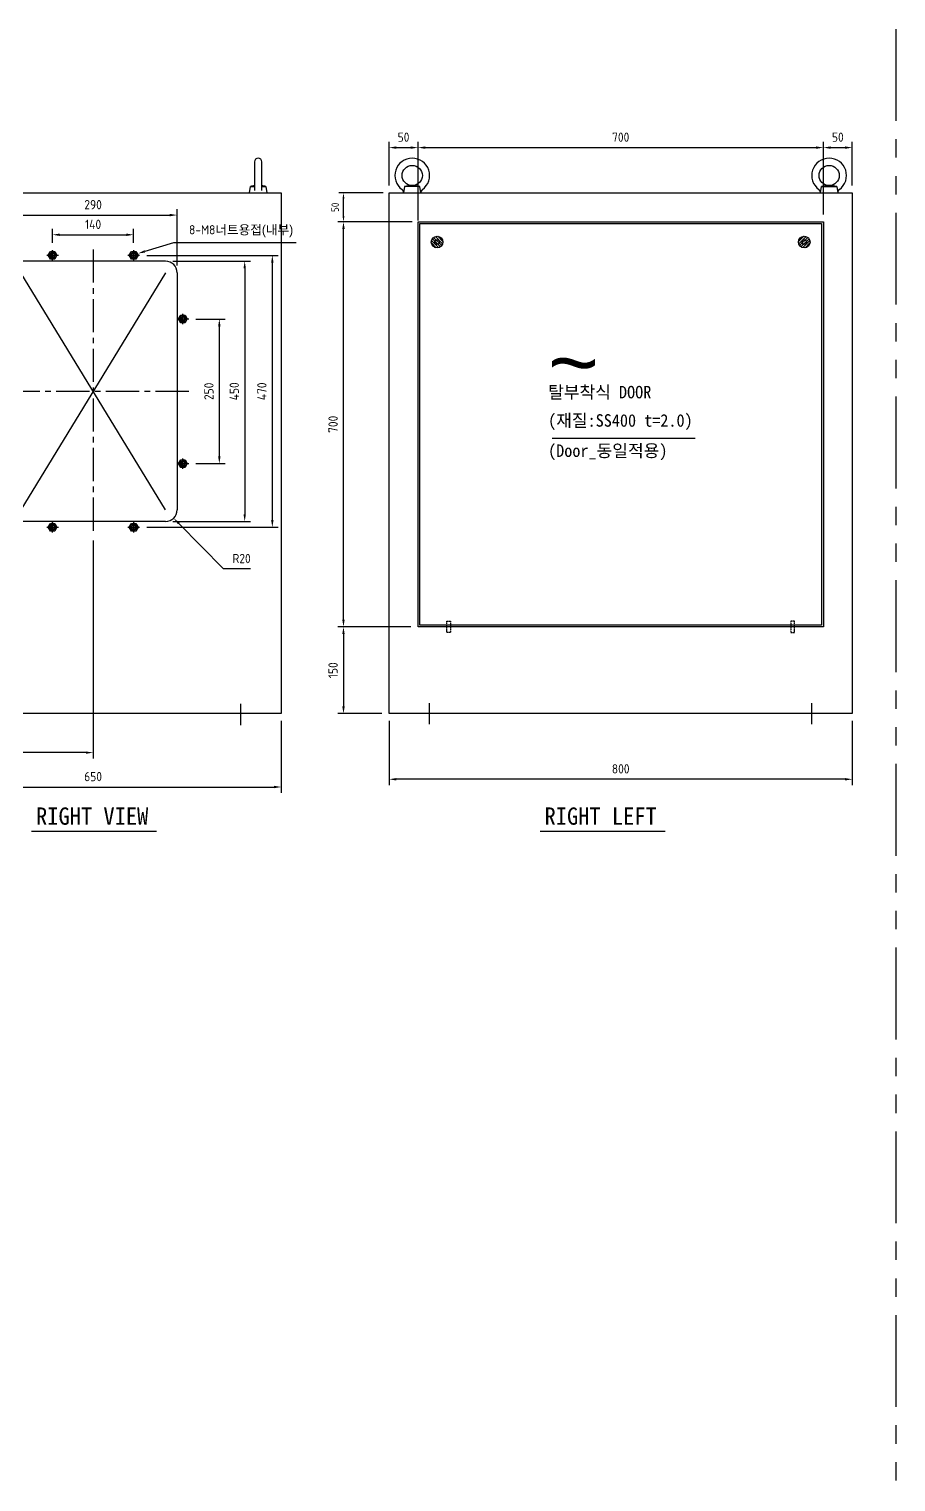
# Model space of a CAD drawing. Header units: millimetres. Extents: x 24815 to 37207, y -9299 to 5469.
# Drawn here: x 28806 to 30303, y 839 to 3349 of the extents above; entities that cross this region are included whole.
import ezdxf
from ezdxf.enums import TextEntityAlignment as Align

# ---------------------------------------------------------------- set-up
doc = ezdxf.new("R2010")
doc.units = ezdxf.units.MM
for name, pattern in [('CENTER', [50.8, 31.75, -6.35, 6.35, -6.35]), ('CENTER2', [28.575, 19.05, -3.175, 3.175, -3.175]), ('CENTERX2', [101.6, 63.5, -12.7, 12.7, -12.7]), ('HIDDENX2', [19.05, 12.7, -6.35]), ('PHANTOM', [2.5, 1.25, -0.25, 0.25, -0.25, 0.25, -0.25]), ('PHANTOM2', [31.75, 15.875, -3.175, 3.175, -3.175, 3.175, -3.175])]:
    doc.linetypes.add(name, pattern=pattern)
doc.layers.add('CENTER', color=1, linetype='CENTER')
doc.layers.add('THIN', color=3, linetype='Continuous')
doc.styles.add('arial_ttf', font='arial.ttf')
doc.styles.add('HAN', font='')
doc.styles.get("Standard").update_dxf_attribs({"font": 'ISOCP.SHX', "bigfont": 'WHGTXT.SHX'})
doc.styles.get('HAN').set_extended_font_data('GulimChe')
doc.dimstyles.new('PS-4', dxfattribs={"dimscale": 4, "dimtxt": 3.2, "dimasz": 2.5, "dimexe": 2, "dimexo": 2.5, "dimgap": 2, "dimtad": 1, "dimtoh": 1, "dimrnd": 0.05, "dimzin": 12, "dimdsep": 46, "dimtxsty": 'Standard', "dimcen": 0, "dimclrt": 2, "dimazin": 3, "dimtfac": 1, "dimtofl": 0, "dimtmove": 0, "dimatfit": 3, "dimfxl": 0, "dimtolj": 1, "dimtzin": 0, "dimarcsym": 0})
doc.dimstyles.new('PS-5', dxfattribs={"dimscale": 5, "dimtxt": 3.2, "dimasz": 2.5, "dimexe": 2, "dimexo": 2.5, "dimgap": 2, "dimtad": 1, "dimtoh": 1, "dimrnd": 0.05, "dimzin": 12, "dimdsep": 46, "dimtxsty": 'Standard', "dimcen": 0, "dimclrt": 2, "dimazin": 3, "dimtfac": 1, "dimtofl": 0, "dimtmove": 0, "dimatfit": 3, "dimfxl": 0, "dimtolj": 1, "dimtzin": 0, "dimarcsym": 0})

# ---------------------------------------------------------------- blocks, each defined once
blk = doc.blocks.new('TTYU')
at = {"color": 2, "linetype": 'HIDDENX2'}
blk.add_lwpolyline([(-49709.5, 19626), (-49702, 19626), (-49698.3, 19632.5), (-49702, 19639), (-49709.5, 19639), (-49713.3, 19632.5), (-49709.5, 19626)], dxfattribs=at)
blk.add_circle((-49705.8, 19632.5), 6.5, dxfattribs=at)
blk.add_circle((-49705.8, 19632.5), 3.32)
at = {"layer": 'CENTER'}
for p, q in [((-49705.8, 19641.5), (-49705.8, 19623.5)), ((-49715.8, 19632.5), (-49695.8, 19632.5))]:
    blk.add_line(p, q, dxfattribs=at)
at = {"layer": 'THIN'}
blk.add_arc((-49705.8, 19632.5), 4, 255, 195, dxfattribs=at)
blk = doc.blocks.new('ASERFAWEW')
at = {"color": 1, "linetype": 'CENTER2', "ltscale": 3}
for p, q in [((-1459.4, -8335.7), (-1459.4, -8825.7)), ((-1294.4, -8580.7), (-1624.4, -8580.7))]:
    blk.add_line(p, q, dxfattribs=at)
at = {"color": 3}
for p, q in [((-1334.4, -8355.7), (-1584.4, -8355.7)), ((-1604.4, -8375.7), (-1604.4, -8785.7)), ((-1314.4, -8375.7), (-1314.4, -8785.7)), ((-1334.4, -8805.7), (-1584.4, -8805.7))]:
    blk.add_line(p, q, dxfattribs=at)
for p, q in [((-1334.4, -8785.7), (-1584.4, -8375.7)), ((-1334.4, -8375.7), (-1584.4, -8785.7))]:
    blk.add_line(p, q)
for centre in [(-1529.4, -8345.7), (-1389.4, -8345.7), (-1614.4, -8455.7), (-1304.4, -8455.7), (-1614.4, -8705.7), (-1304.4, -8705.7), (-1529.4, -8815.7), (-1389.4, -8815.7)]:
    blk.add_circle(centre, 5, dxfattribs=at)
for centre, start, end in [((-1584.4, -8375.7), 90, 180), ((-1334.4, -8375.7), 0, 90), ((-1584.4, -8785.7), 180, 270), ((-1334.4, -8785.7), 270, 0)]:
    blk.add_arc(centre, 20, start, end, dxfattribs=at)
at = {"xscale": -1, "rotation": 180}
for p in [(48176.4, 11286.9), (48316.4, 11286.9), (48091.4, 11176.9), (48401.4, 11176.9), (48091.4, 10926.9), (48401.4, 10926.9), (48176.4, 10816.9), (48316.4, 10816.9)]:
    blk.add_blockref('TTYU', p, dxfattribs=at)
blk = doc.blocks.new('*D291')
at = {"color": 0, "lineweight": -2}
for p, q in [((28916.9, 2465.8), (28916.9, 2089)), ((28591.9, 2153.8), (28591.9, 2089)), ((28904.4, 2099), (28604.4, 2099))]:
    blk.add_line(p, q, dxfattribs=at)
at = {"color": 0}
for points in [[(28604.4, 2101), (28604.4, 2096.9), (28591.9, 2099)], [(28904.4, 2101), (28904.4, 2096.9), (28916.9, 2099)]]:
    blk.add_solid(points, dxfattribs=at)
at = {"layer": 'Defpoints', "color": 0}
for p in [(28916.9, 2478.3), (28591.9, 2166.3), (28591.9, 2099)]:
    blk.add_point(p, dxfattribs=at)
at = {"color": 2, "insert": (28754.4, 2117), "char_height": 16, "attachment_point": 5}
blk.add_mtext('\\A1;325', dxfattribs=at)
blk = doc.blocks.new('*D292')
at = {"color": 0, "lineweight": -2}
for p, q in [((28591.9, 2153.8), (28591.9, 2029.5)), ((29241.9, 2153.8), (29241.9, 2029.5)), ((28604.4, 2039.5), (29229.4, 2039.5))]:
    blk.add_line(p, q, dxfattribs=at)
at = {"color": 0}
for points in [[(28604.4, 2041.6), (28604.4, 2037.4), (28591.9, 2039.5)], [(29229.4, 2041.6), (29229.4, 2037.4), (29241.9, 2039.5)]]:
    blk.add_solid(points, dxfattribs=at)
at = {"layer": 'Defpoints', "color": 0}
for p in [(28591.9, 2166.3), (29241.9, 2166.3), (29241.9, 2039.5)]:
    blk.add_point(p, dxfattribs=at)
at = {"color": 2, "insert": (28916.9, 2057.5), "char_height": 16, "attachment_point": 5}
blk.add_mtext('\\A1;650', dxfattribs=at)
blk = doc.blocks.new('*D294')
at = {"color": 0, "lineweight": -2}
for p, q in [((28846.9, 2979.8), (28846.9, 3003.9)), ((28859.4, 2993.9), (28974.4, 2993.9)), ((28986.9, 2979.8), (28986.9, 3003.9))]:
    blk.add_line(p, q, dxfattribs=at)
at = {"color": 0}
for points in [[(28859.4, 2996), (28859.4, 2991.8), (28846.9, 2993.9)], [(28974.4, 2996), (28974.4, 2991.8), (28986.9, 2993.9)]]:
    blk.add_solid(points, dxfattribs=at)
at = {"layer": 'Defpoints', "color": 0}
for p in [(28986.9, 2993.9), (28846.9, 2967.3), (28986.9, 2967.3)]:
    blk.add_point(p, dxfattribs=at)
at = {"color": 2, "insert": (28916.9, 3011.9), "char_height": 16, "attachment_point": 5}
blk.add_mtext('\\A1;140', dxfattribs=at)
blk = doc.blocks.new('*D295')
at = {"color": 0, "lineweight": -2}
for p, q in [((28771.9, 2940.8), (28771.9, 3037.9)), ((28784.4, 3027.9), (29049.4, 3027.9)), ((29061.9, 2940.8), (29061.9, 3037.9))]:
    blk.add_line(p, q, dxfattribs=at)
at = {"color": 0}
for points in [[(28784.4, 3030), (28784.4, 3025.8), (28771.9, 3027.9)], [(29049.4, 3030), (29049.4, 3025.8), (29061.9, 3027.9)]]:
    blk.add_solid(points, dxfattribs=at)
at = {"layer": 'Defpoints', "color": 0}
for p in [(29061.9, 3027.9), (28771.9, 2928.3), (29061.9, 2928.3)]:
    blk.add_point(p, dxfattribs=at)
at = {"color": 2, "insert": (28916.9, 3045.9), "char_height": 16, "attachment_point": 5}
blk.add_mtext('\\A1;290', dxfattribs=at)
blk = doc.blocks.new('*D296')
at = {"color": 0, "lineweight": -2}
for p, q in [((29094.5, 2848.3), (29144.9, 2848.3)), ((29134.9, 2835.8), (29134.9, 2610.8)), ((29094.5, 2598.3), (29144.9, 2598.3))]:
    blk.add_line(p, q, dxfattribs=at)
at = {"color": 0}
for points in [[(29132.8, 2835.8), (29137, 2835.8), (29134.9, 2848.3)], [(29132.8, 2610.8), (29137, 2610.8), (29134.9, 2598.3)]]:
    blk.add_solid(points, dxfattribs=at)
at = {"layer": 'Defpoints', "color": 0}
for p in [(29082, 2848.3), (29082, 2598.3), (29134.9, 2598.3)]:
    blk.add_point(p, dxfattribs=at)
at = {"color": 2, "insert": (29116.9, 2723.3), "char_height": 16, "attachment_point": 5, "rotation": 90}
blk.add_mtext('\\A1;250', dxfattribs=at)
blk = doc.blocks.new('*D297')
at = {"color": 0, "lineweight": -2}
for p, q in [((29054.4, 2948.3), (29188.7, 2948.3)), ((29178.7, 2935.8), (29178.7, 2510.8)), ((29054.4, 2498.3), (29188.7, 2498.3))]:
    blk.add_line(p, q, dxfattribs=at)
at = {"color": 0}
for points in [[(29176.6, 2935.8), (29180.7, 2935.8), (29178.7, 2948.3)], [(29176.6, 2510.8), (29180.7, 2510.8), (29178.7, 2498.3)]]:
    blk.add_solid(points, dxfattribs=at)
at = {"layer": 'Defpoints', "color": 0}
for p in [(29041.9, 2948.3), (29041.9, 2498.3), (29178.7, 2498.3)]:
    blk.add_point(p, dxfattribs=at)
at = {"color": 2, "insert": (29160.7, 2723.3), "char_height": 16, "attachment_point": 5, "rotation": 90}
blk.add_mtext('\\A1;450', dxfattribs=at)
blk = doc.blocks.new('*D298')
at = {"color": 0, "lineweight": -2}
for p, q in [((29009.5, 2958.3), (29236.4, 2958.3)), ((29226.4, 2945.8), (29226.4, 2500.8)), ((29009.5, 2488.3), (29236.4, 2488.3))]:
    blk.add_line(p, q, dxfattribs=at)
at = {"color": 0}
for points in [[(29224.3, 2945.8), (29228.5, 2945.8), (29226.4, 2958.3)], [(29224.3, 2500.8), (29228.5, 2500.8), (29226.4, 2488.3)]]:
    blk.add_solid(points, dxfattribs=at)
at = {"layer": 'Defpoints', "color": 0}
for p in [(28997, 2958.3), (28997, 2488.3), (29226.4, 2488.3)]:
    blk.add_point(p, dxfattribs=at)
at = {"color": 2, "insert": (29208.4, 2723.3), "char_height": 16, "attachment_point": 5, "rotation": 90}
blk.add_mtext('\\A1;470', dxfattribs=at)
blk = doc.blocks.new('*D299')
at = {"color": 0, "lineweight": -2}
for p, q in [((29142.3, 2416.3), (29064.7, 2495.1)), ((29188.5, 2416.3), (29142.3, 2416.3))]:
    blk.add_line(p, q, dxfattribs=at)
at = {"color": 0}
blk.add_solid([(29066.2, 2496.6), (29063.3, 2493.7), (29056, 2504)], dxfattribs=at)
at = {"layer": 'Defpoints', "color": 0}
for p in [(29041.9, 2518.3), (29056, 2504)]:
    blk.add_point(p, dxfattribs=at)
at = {"color": 2, "insert": (29173.3, 2434.3), "char_height": 16, "attachment_point": 5}
blk.add_mtext('\\A1;R20', dxfattribs=at)
blk = doc.blocks.new('*D300')
at = {"color": 0, "lineweight": -2}
for p, q in [((29055.7, 2980), (29006.2, 2965.1)), ((29267.8, 2980), (29055.7, 2980))]:
    blk.add_line(p, q, dxfattribs=at)
at = {"color": 0}
blk.add_solid([(29005.6, 2967.1), (29006.8, 2963.1), (28994.2, 2961.5)], dxfattribs=at)
at = {"layer": 'Defpoints', "color": 0}
for p in [(28986.5, 2959.2), (28994.2, 2961.5)]:
    blk.add_point(p, dxfattribs=at)
at = {"color": 2, "insert": (29172.5, 3000.1), "char_height": 16, "attachment_point": 5}
blk.add_mtext('\\A1;8-M8{\\fGulim|b0|i0|c129|p50;너트용접(내부)}', dxfattribs=at)
blk = doc.blocks.new('cw34etrc4se4t')
at = {"color": 6, "linetype": 'PHANTOM', "ltscale": 0.25}
for p, q in [((101307.6, -16774.6), (101307.6, -16794.6)), ((101313.6, -16774.6), (101307.6, -16774.6)), ((101307.6, -16794.6), (101313.6, -16794.6)), ((101313.6, -16794.6), (101313.6, -16774.6))]:
    blk.add_line(p, q, dxfattribs=at)
blk = doc.blocks.new('*D301')
at = {"color": 0, "lineweight": -2}
for p, q in [((29465.5, 2316.3), (29339.3, 2316.3)), ((29349.3, 2303.8), (29349.3, 2178.8)), ((29415.5, 2166.3), (29339.3, 2166.3))]:
    blk.add_line(p, q, dxfattribs=at)
at = {"color": 0}
for points in [[(29347.2, 2303.8), (29351.4, 2303.8), (29349.3, 2316.3)], [(29347.2, 2178.8), (29351.4, 2178.8), (29349.3, 2166.3)]]:
    blk.add_solid(points, dxfattribs=at)
at = {"layer": 'Defpoints', "color": 0}
for p in [(29478, 2316.3), (29349.3, 2166.3), (29428, 2166.3)]:
    blk.add_point(p, dxfattribs=at)
at = {"color": 2, "insert": (29331.3, 2241.3), "char_height": 16, "attachment_point": 5, "rotation": 90}
blk.add_mtext('\\A1;150', dxfattribs=at)
blk = doc.blocks.new('*D302')
at = {"color": 0, "lineweight": -2}
for p, q in [((29465.5, 3016.3), (29339.3, 3016.3)), ((29349.3, 2328.8), (29349.3, 3003.8)), ((29465.5, 2316.3), (29339.3, 2316.3))]:
    blk.add_line(p, q, dxfattribs=at)
at = {"color": 0}
for points in [[(29347.2, 3003.8), (29351.4, 3003.8), (29349.3, 3016.3)], [(29347.2, 2328.8), (29351.4, 2328.8), (29349.3, 2316.3)]]:
    blk.add_solid(points, dxfattribs=at)
at = {"layer": 'Defpoints', "color": 0}
for p in [(29349.3, 3016.3), (29478, 3016.3), (29478, 2316.3)]:
    blk.add_point(p, dxfattribs=at)
at = {"color": 2, "insert": (29331.3, 2666.3), "char_height": 16, "attachment_point": 5, "rotation": 90}
blk.add_mtext('\\A1;700', dxfattribs=at)
blk = doc.blocks.new('*D303')
at = {"color": 0, "lineweight": -2}
for p, q in [((29418, 3066.3), (29341.3, 3066.3)), ((29349.3, 3026.3), (29349.3, 3056.3)), ((29468, 3016.3), (29341.3, 3016.3))]:
    blk.add_line(p, q, dxfattribs=at)
at = {"color": 0}
for points in [[(29347.6, 3056.3), (29351, 3056.3), (29349.3, 3066.3)], [(29347.6, 3026.3), (29351, 3026.3), (29349.3, 3016.3)]]:
    blk.add_solid(points, dxfattribs=at)
at = {"layer": 'Defpoints', "color": 0}
for p in [(29349.3, 3066.3), (29428, 3066.3), (29478, 3016.3)]:
    blk.add_point(p, dxfattribs=at)
at = {"color": 2, "insert": (29334.9, 3041.3), "char_height": 12.8, "attachment_point": 5, "rotation": 90}
blk.add_mtext('\\A1;50', dxfattribs=at)
blk = doc.blocks.new('*D304')
at = {"color": 0, "lineweight": -2}
for p, q in [((29428, 3078.8), (29428, 3154.5)), ((29440.5, 3144.5), (29465.5, 3144.5)), ((29478, 3018.8), (29478, 3154.5))]:
    blk.add_line(p, q, dxfattribs=at)
at = {"color": 0}
for points in [[(29440.5, 3146.6), (29440.5, 3142.4), (29428, 3144.5)], [(29465.5, 3146.6), (29465.5, 3142.4), (29478, 3144.5)]]:
    blk.add_solid(points, dxfattribs=at)
at = {"layer": 'Defpoints', "color": 0}
for p in [(29478, 3144.5), (29428, 3066.3), (29478, 3006.3)]:
    blk.add_point(p, dxfattribs=at)
at = {"color": 2, "insert": (29453, 3162.5), "char_height": 16, "attachment_point": 5}
blk.add_mtext('\\A1;50', dxfattribs=at)
blk = doc.blocks.new('*D305')
at = {"color": 0, "lineweight": -2}
for p, q in [((29478, 3018.8), (29478, 3154.5)), ((29490.5, 3144.5), (30165.5, 3144.5)), ((30178, 3028.8), (30178, 3154.5))]:
    blk.add_line(p, q, dxfattribs=at)
at = {"color": 0}
for points in [[(29490.5, 3146.6), (29490.5, 3142.4), (29478, 3144.5)], [(30165.5, 3146.6), (30165.5, 3142.4), (30178, 3144.5)]]:
    blk.add_solid(points, dxfattribs=at)
at = {"layer": 'Defpoints', "color": 0}
for p in [(30178, 3144.5), (30178, 3016.3), (29478, 3006.3)]:
    blk.add_point(p, dxfattribs=at)
at = {"color": 2, "insert": (29828, 3162.5), "char_height": 16, "attachment_point": 5}
blk.add_mtext('\\A1;700', dxfattribs=at)
blk = doc.blocks.new('*D306')
at = {"color": 0, "lineweight": -2}
for p, q in [((30178, 3028.8), (30178, 3154.5)), ((30190.5, 3144.5), (30215.5, 3144.5)), ((30228, 3078.8), (30228, 3154.5))]:
    blk.add_line(p, q, dxfattribs=at)
at = {"color": 0}
for points in [[(30190.5, 3146.6), (30190.5, 3142.4), (30178, 3144.5)], [(30215.5, 3146.6), (30215.5, 3142.4), (30228, 3144.5)]]:
    blk.add_solid(points, dxfattribs=at)
at = {"layer": 'Defpoints', "color": 0}
for p in [(30228, 3144.5), (30228, 3066.3), (30178, 3016.3)]:
    blk.add_point(p, dxfattribs=at)
at = {"color": 2, "insert": (30203, 3162.5), "char_height": 16, "attachment_point": 5}
blk.add_mtext('\\A1;50', dxfattribs=at)
blk = doc.blocks.new('*D307')
at = {"color": 0, "lineweight": -2}
for p, q in [((29428, 2153.8), (29428, 2042.9)), ((30228, 2153.8), (30228, 2042.9)), ((30215.5, 2052.9), (29440.5, 2052.9))]:
    blk.add_line(p, q, dxfattribs=at)
at = {"color": 0}
for points in [[(29440.5, 2055), (29440.5, 2050.8), (29428, 2052.9)], [(30215.5, 2055), (30215.5, 2050.8), (30228, 2052.9)]]:
    blk.add_solid(points, dxfattribs=at)
at = {"layer": 'Defpoints', "color": 0}
for p in [(29428, 2166.3), (30228, 2166.3), (29428, 2052.9)]:
    blk.add_point(p, dxfattribs=at)
at = {"color": 2, "insert": (29828, 2070.9), "char_height": 16, "attachment_point": 5}
blk.add_mtext('\\A1;800', dxfattribs=at)

msp = doc.modelspace()

# ---------------------------------------------------------------- hatches: boundary and pattern name
h = msp.add_hatch()
h.set_pattern_fill('ANSI31', color=256, style=0)
h.set_pattern_definition([(315, (53676.8427, 1119.894), (-2.24506403, -2.24506403), [])])
h.paths.add_polyline_path([(29520.997, 2981.308, 1), (29500.997, 2981.308, 1)])
h = msp.add_hatch()
h.set_pattern_fill('ANSI31', color=256, style=0)
h.set_pattern_definition([(225, (5979.1506, 1119.894), (2.24506403, -2.24506403), [])])
h.paths.add_polyline_path([(30134.997, 2981.308, -1), (30154.997, 2981.308, -1)])

# ---------------------------------------------------------------- linework, layer by layer
at = {"color": 6, "linetype": 'PHANTOM2', "ltscale": 10}
msp.add_line((30303.306, 3349.376), (30303.306, 838.533), dxfattribs=at)
at = {"color": 3}
for p, q in [((29195.699, 3120.058), (29195.699, 3070.327)), ((29208.199, 3070.327), (29208.199, 3120.058)), ((29186.949, 3066.308), (29188.888, 3077.308)), ((29188.888, 3077.308), (29195.699, 3077.308)), ((29208.199, 3077.308), (29215.009, 3077.308)), ((29215.009, 3077.308), (29216.949, 3066.308)), ((29454.936, 3077.308), (29452.997, 3066.308)), ((29481.057, 3077.308), (29454.936, 3077.308)), ((29482.997, 3066.308), (29481.057, 3077.308)), ((30172.997, 3066.308), (30174.936, 3077.308)), ((30174.936, 3077.308), (30201.057, 3077.308)), ((30201.057, 3077.308), (30202.997, 3066.308))]:
    msp.add_line(p, q, dxfattribs=at)
for p, q in [((29709.694, 2642.487, 0), (29956.455, 2642.487, 0)), ((29026.52, 1962.794), (28810.561, 1962.794)), ((29904.648, 1962.794), (29688.689, 1962.794))]:
    msp.add_line(p, q)
at = {"color": 1, "linetype": 'CENTERX2'}
for p, q in [((29497.997, 2148.072), (29497.997, 2184.543)), ((30157.997, 2148.072), (30157.997, 2184.543)), ((29171.949, 2146.577), (29171.949, 2183.048))]:
    msp.add_line(p, q, dxfattribs=at)
at = {"color": 3}
for points in [[(28591.949, 3066.308), (29241.949, 3066.308), (29241.949, 2166.308), (28591.949, 2166.308)], [(29427.997, 3066.308), (30227.997, 3066.308), (30227.997, 2166.308), (29427.997, 2166.308)], [(29477.997, 3016.308), (30177.997, 3016.308), (30177.997, 2316.308), (29477.997, 2316.308)], [(29480.997, 3013.308), (30174.997, 3013.308), (30174.997, 2319.308), (29480.997, 2319.308)]]:
    msp.add_lwpolyline(points, close=True, dxfattribs=at)
for centre in [(29467.997, 3096.308), (30187.997, 3096.308)]:
    msp.add_circle(centre, 17.5, dxfattribs=at)
at = {"color": 4}
for centre in [(29510.997, 2981.308, 0), (30144.997, 2981.308, 0)]:
    msp.add_circle(centre, 10, dxfattribs=at)
for centre in [(29510.997, 2981.308, 0), (30144.997, 2981.308, 0)]:
    msp.add_circle(centre, 4)
at = {"color": 3}
for centre, radius, start, end in [((29201.949, 3120.058), 6.25, 0, 180), ((29467.997, 3096.308), 30, 305.96481, 234.03519), ((30187.997, 3096.308), 30, 305.96481, 234.03519), ((29201.949, 3021.2), 57.608, 96.228381, 103.103538), ((29201.949, 3021.2), 57.608, 76.896462, 83.771619), ((29446.619, 3066.846), 6.4, 355.172077, 54.03519), ((29467.997, 3021.2), 57.608, 76.896462, 103.103538), ((29489.374, 3066.846), 6.4, 125.96481, 184.827923), ((30166.619, 3066.846), 6.4, 355.172077, 54.03519), ((30187.997, 3021.2), 57.608, 76.896462, 103.103538), ((30209.374, 3066.846), 6.4, 125.96481, 184.827923)]:
    msp.add_arc(centre, radius, start, end, dxfattribs=at)

# ---------------------------------------------------------------- block references
for name, p in [('ASERFAWEW', (30376.378, 11303.975)), ('cw34etrc4se4t', (-71185.582, 19100.872, 0))]:
    msp.add_blockref(name, p)
at = {"extrusion": (0, 0, -1), "zscale": -1}
msp.add_blockref('cw34etrc4se4t', (-130841.575, 19100.872, 0), dxfattribs=at)

# ---------------------------------------------------------------- texts
at = {"style": 'arial_ttf'}
msp.add_text('~', height=108, dxfattribs=at).set_placement((29702.558, 2719.872, 0))
at = {"color": 2, "style": 'HAN'}
for s, p in [('탈부착식 DOOR', (29702.663, 2732.739, -2324.814)), ('(재질:SS400 t=2.0)', (29702.663, 2683.774, -2324.814)), ('(Door_동일적용)', (29702.663, 2631.503, -2324.814))]:
    msp.add_text(s, height=21.6, dxfattribs=at).set_placement(p, align=Align.TOP_LEFT)
for s, p in [('RIGHT VIEW', (28818.341, 1974.222, 968.672)), ('RIGHT LEFT', (29696.469, 1974.222, 968.672))]:
    msp.add_text(s, height=30, dxfattribs=at).set_placement(p)

# ---------------------------------------------------------------- dimensions: what is measured, and where the dimension line sits
for base, p1, p2, angle, dimstyle, picture, middle in [((29477.997, 3144.527), (29427.997, 3066.308), (29477.997, 3006.308), 180, 'PS-5', '*D304', (29452.997, 3162.527)), ((30177.997, 3144.527), (29477.997, 3006.308), (30177.997, 3016.308), 180, 'PS-5', '*D305', (29827.997, 3162.527)), ((30227.997, 3144.527), (30177.997, 3016.308), (30227.997, 3066.308), 180, 'PS-5', '*D306', (30202.997, 3162.527)), ((29349.316, 3066.308), (29477.997, 3016.308), (29427.997, 3066.308), 90, 'PS-4', '*D303', (29334.916, 3041.308)), ((29349.316, 3016.308), (29477.997, 2316.308), (29477.997, 3016.308), 90, 'PS-5', '*D302', (29331.316, 2666.308)), ((29226.427, 2488.308), (28996.954, 2958.308), (28996.954, 2488.308), 90, 'PS-5', '*D298', (29208.427, 2723.308)), ((29178.66, 2498.308), (29041.949, 2948.308), (29041.949, 2498.308), 90, 'PS-5', '*D297', (29160.66, 2723.308)), ((29134.875, 2598.308), (29081.954, 2848.308), (29081.954, 2598.308), 90, 'PS-5', '*D296', (29116.873, 2723.308)), ((29349.316, 2166.308), (29477.997, 2316.308), (29427.997, 2166.308), 90, 'PS-5', '*D301', (29331.316, 2241.308))]:
    dim = msp.add_linear_dim(base=base, p1=p1, p2=p2, angle=angle, dimstyle=dimstyle)
    dim.commit()
    dim.dimension.update_dxf_attribs({"geometry": picture, "text_midpoint": middle})
for base, p1, p2, picture, middle in [((29061.949, 3027.924), (28771.949, 2928.308), (29061.949, 2928.308), '*D295', (28916.949, 3045.925)), ((28986.949, 2993.906), (28846.949, 2967.308), (28986.949, 2967.308), '*D294', (28916.949, 3011.906)), ((28591.949, 2098.964), (28916.949, 2478.308), (28591.949, 2166.308), '*D291', (28754.449, 2116.966)), ((29241.949, 2039.471), (28591.949, 2166.308), (29241.949, 2166.308), '*D292', (28916.949, 2057.471)), ((29427.997, 2052.87), (30227.997, 2166.308), (29427.997, 2166.308), '*D307', (29827.997, 2070.87))]:
    dim = msp.add_linear_dim(base=base, p1=p1, p2=p2, dimstyle='PS-5')
    dim.commit()
    dim.dimension.update_dxf_attribs({"geometry": picture, "text_midpoint": middle})
dim = msp.add_diameter_dim_2p(p1=(28986.537, 2959.233), p2=(28994.2, 2961.531), text='8-M8{\\fGulim|b0|i0|c129|p50;너트용접(내부)}', dimstyle='PS-5')
dim.commit()
dim.dimension.update_dxf_attribs({"geometry": '*D300', "text_midpoint": (29172.517, 2979.985), "dimtype": 163})
dim = msp.add_radius_dim(center=(29041.949, 2518.308), mpoint=(29055.974, 2504.05), dimstyle='PS-5')
dim.commit()
dim.dimension.update_dxf_attribs({"geometry": '*D299', "text_midpoint": (29173.257, 2416.291), "dimtype": 164})

doc.saveas('drawing.dxf')
